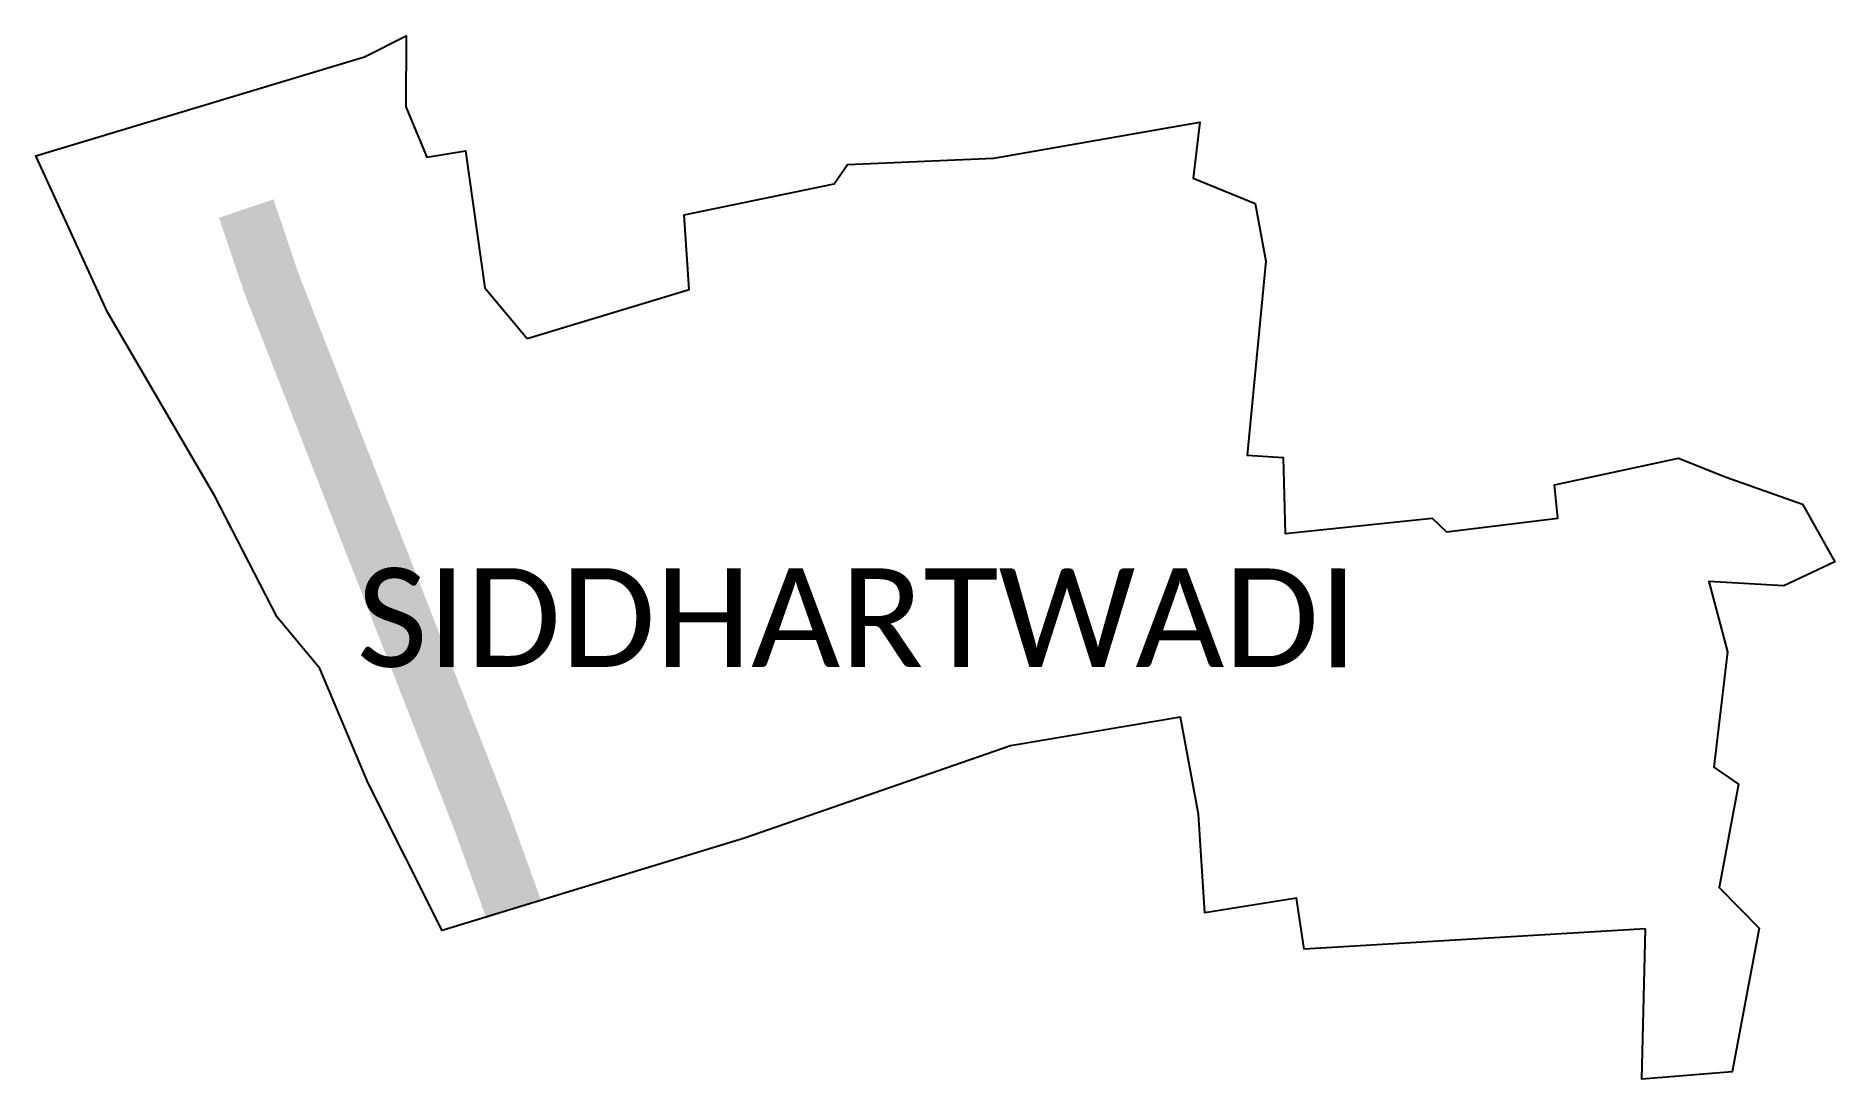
# Model space of a CAD drawing. Header units: metres. Extents: x 353175 to 354739, y 1751298 to 1752204.
import ezdxf

# ---------------------------------------------------------------- set-up
doc = ezdxf.new("R2010")
doc.units = ezdxf.units.M
for name, color, linetype in [('UNPROTECTED', 130, 'Continuous'), ('village', 3, 'Continuous'), ('VILLAGE NAME', 250, 'Continuous')]:
    doc.layers.add(name, color=color, linetype=linetype)
doc.styles.get("Standard").update_dxf_attribs({"font": 'simplex.shx'})

msp = doc.modelspace()

# ---------------------------------------------------------------- linework, layer by layer
at = {"layer": 'UNPROTECTED', "const_width": 50, "flags": 128}
msp.add_lwpolyline([(353358, 1752054.1), (353380.2, 1751988.4), (353449.5, 1751811.4), (353497.2, 1751689.6), (353563, 1751521.4), (353590.3, 1751445.7)], dxfattribs=at)
at = {"layer": 'village', "flags": 128}
msp.add_lwpolyline([(353602.2, 1751941.3), (353743.2, 1751983.9)], dxfattribs=at)
at = {"layer": 'village'}
for points in [[(354574.6, 1751428.1, 0), (354277.8, 1751410.4, 0), (354271.1, 1751454.8, 0), (354191.4, 1751441.9, 0), (354185.9, 1751527.9, 0), (354170.3, 1751612, 0), (354022.5, 1751587.2, 0), (353791.1, 1751506.9, 0), (353528.3, 1751426.8, 0), (353464, 1751554.8, 0), (353421.9, 1751654.3, 0), (353385, 1751698.9, 0), (353330.7, 1751804.1, 0), (353237.4, 1751964, 0), (353175.2, 1752099.8, 0), (353460.8, 1752185.9, 0), (353497.1, 1752204.1, 0), (353496.7, 1752142.4, 0), (353514.9, 1752098.7, 0), (353548.7, 1752104.2, 0), (353565.5, 1751985.3, 0), (353602.2, 1751941.3, 0)], [(353743.2, 1751983.9, 0), (353738.7, 1752048.6, 0), (353869.1, 1752075.5, 0), (353880.6, 1752092.3, 0), (354007.9, 1752097.9, 0), (354186.9, 1752129.3, 0), (354181.1, 1752080.4, 0), (354235.2, 1752058.6, 0), (354244.3, 1752008.3, 0), (354228.3, 1751839.9, 0), (354259.6, 1751837.7, 0), (354261.1, 1751771.7, 0), (354388.9, 1751785, 0), (354401.4, 1751773.3, 0), (354498.4, 1751785.1, 0), (354495.5, 1751813.9, 0), (354603.1, 1751837.2, 0), (354644.5, 1751820.8, 0), (354711, 1751797.1, 0), (354739.2, 1751747, 0), (354694.7, 1751726.3, 0), (354629.4, 1751730, 0), (354645.7, 1751668.8, 0), (354633.9, 1751568.5, 0), (354655.3, 1751553.8, 0), (354638.4, 1751464, 0), (354673.2, 1751428.8, 0), (354649.7, 1751303.9, 0), (354571.2, 1751297.6, 0), (354574.6, 1751428.1, 0)]]:
    msp.add_polyline3d(points, dxfattribs=at)

# ---------------------------------------------------------------- texts
at = {"layer": 'VILLAGE NAME', "color": 7, "insert": (353454.2, 1751741.6), "char_height": 85.755, "attachment_point": 1, "rotation": 359.9793}
msp.add_mtext_dynamic_manual_height_columns('{\\fCalibri|b0|i0|c0|p34;SIDDHARTWADI}', width=846.213, gutter_width=428.8, heights=[0], dxfattribs=at)

doc.saveas('drawing.dxf')
